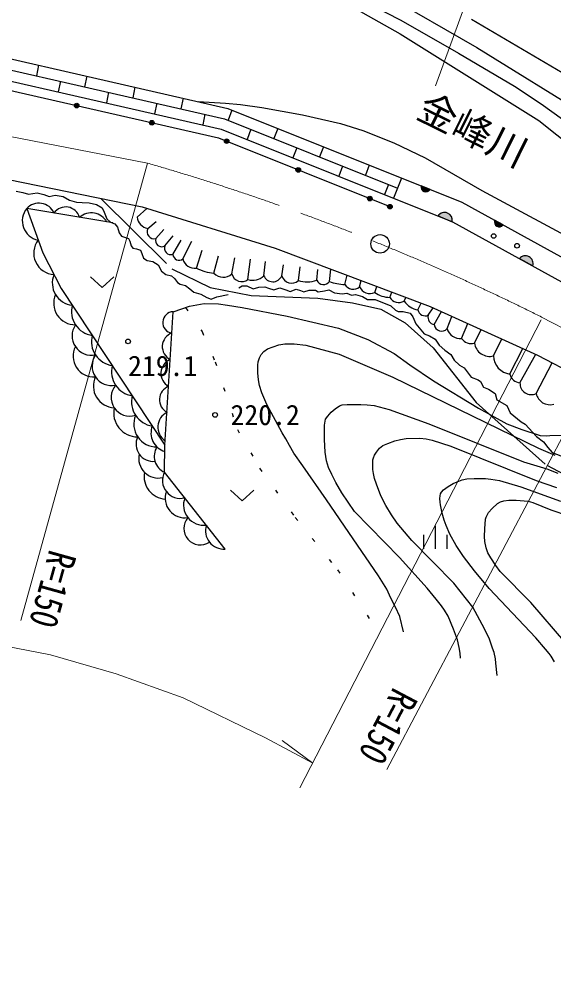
# Model space of a CAD drawing. Units: millimetres, scale not verified. Extents: x 40000 to 680000, y 20000 to 380000.
# Drawn here: x 143610 to 178253, y 255197 to 317727 of the extents above; entities that cross this region are included whole.
import ezdxf
from ezdxf.enums import TextEntityAlignment as Align

# ---------------------------------------------------------------- set-up
doc = ezdxf.new("R2010")
doc.units = ezdxf.units.MM
doc.header["$LTSCALE"] = 1000
for name, pattern in [('CHAIN', [18.5, 12, -1.5, 3.5, -1.5]), ('DASHED', [7.5, 6, -1.5]), ('DOTTED', [1.75, 0.25, -1.5])]:
    doc.linetypes.add(name, pattern=pattern)
for name, color, linetype, lineweight in [('M-BGD', 7, 'Continuous', 25), ('M-BMK', 2, 'CHAIN', 13), ('M-BMK-SRVR', 3, 'Continuous', 25), ('M-STR-HTXT', 7, 'Continuous', 13)]:
    doc.layers.add(name, color=color, linetype=linetype, lineweight=lineweight)
doc.layers.add('M-BMK-HTXT', color=7, linetype='Continuous')
doc.styles.add('ＭＳ ゴシック', font='')
doc.styles.get('ＭＳ ゴシック').set_extended_font_data('MS Gothic')

msp = doc.modelspace()

# ---------------------------------------------------------------- hatches: boundary and pattern name
at = {"layer": 'M-BGD'}
for points in [[(147184, 312169, -0.41421), (147363, 312282, -0.41421), (147476, 312102, -1)], [(152058, 311056, -0.41421), (152238, 311169, -0.41421), (152351, 310989, -1)], [(156913, 309880, -1), (157192, 309769, -1)], [(161554, 308019, -1), (161832, 307907, -1)], [(169655, 306925), (170236, 306692, -0.84072)], [(166194, 306158, -1), (166473, 306046, -1)], [(167492, 305612, -0.41421), (167672, 305725, -0.41421), (167784, 305545, -1)], [(170760, 304973, -0.82183), (171679, 304604)], [(174422, 304695), (174970, 304393, -0.84072)], [(176030, 302211, -0.82183), (176898, 301733)]]:
    msp.add_hatch(color=256, dxfattribs=at).paths.add_polyline_path(points)

# ---------------------------------------------------------------- linework, layer by layer
for p, q in [((144864, 314750), (144721, 314064)), ((147984, 314037), (147842, 313352)), ((146282, 313708), (146139, 313023)), ((151105, 313325), (150962, 312640)), ((149402, 312996), (149259, 312310)), ((152522, 312283), (152379, 311598)), ((154225, 312613), (154082, 311927)), ((155642, 311571), (155500, 310886)), ((157390, 311844), (157140, 311190)), ((158625, 310595), (158374, 309941)), ((160361, 310653), (160110, 309999)), ((161595, 309403), (161345, 308749)), ((163331, 309461), (163080, 308807)), ((164566, 308212), (164315, 307558)), ((166301, 308270), (166051, 307616)), ((168393, 307431), (167871, 306132)), ((167536, 307020), (167285, 306367)), ((170236, 306692), (169655, 306925)), ((149665, 304521), (144091, 305462)), ((151252, 304908), (151885, 305467)), ((151934, 304160), (152482, 304609)), ((170760, 304973), (171679, 304604)), ((174970, 304393), (174422, 304695)), ((152467, 303515), (152981, 304100)), ((153053, 303049), (153589, 303691)), ((153571, 302486), (154093, 303404)), ((154217, 302194), (154798, 303350)), ((155091, 301594), (155458, 302763)), ((156225, 301261), (156522, 302380)), ((157398, 301216), (157590, 302255)), ((158435, 300853), (158600, 302166)), ((176030, 302211), (176898, 301733)), ((159453, 301104), (159574, 302019)), ((160624, 301096), (160733, 301814)), ((161700, 300785), (161817, 301680)), ((162901, 300807), (162971, 301513)), ((163716, 300725), (163816, 301528)), ((164708, 300533), (164875, 301127)), ((165670, 300381), (165764, 300792)), ((166652, 300006), (166786, 300405)), ((167634, 299690), (167751, 300041)), ((168557, 299457), (168663, 299696)), ((169451, 298891), (169651, 299323)), ((170124, 298534), (170443, 299010)), ((170509, 297932), (170972, 298771)), ((171343, 297668), (171658, 298461)), ((172280, 297032), (172685, 297998)), ((173115, 296729), (173543, 297610)), ((174354, 295903), (174897, 296999)), ((175418, 294729), (176243, 296392)), ((176064, 294156), (177100, 296005)), ((177120, 293457), (178160, 295458)), ((170594, 283391), (170594, 284891)), ((169844, 283391), (169844, 284291)), ((171344, 283391), (171344, 284291))]:
    msp.add_line(p, q, dxfattribs=at)
for points in [[(163302, 319625), (168299, 316792), (177281, 311167), (179627, 309314)], [(165419, 319174), (168335, 317667), (172082, 315533), (175719, 313391), (177449, 312242), (180896, 309753), (184491, 306963), (185952, 305884), (188076, 304443), (189412, 303632), (191083, 302713), (192338, 302095), (194882, 300974), (195691, 300703), (196690, 300330), (197739, 299968), (198516, 299751), (200244, 299260), (201828, 298776), (203739, 298153), (204536, 297801), (205380, 297301)], [(167334, 319336), (173279, 315902), (180679, 311318)], [(172919, 317745), (179895, 313625)], [(130133, 316545), (130781, 317011), (131733, 317380), (132453, 317474), (133151, 317424), (157123, 311951), (172300, 305864), (201872, 289573), (211371, 284591)], [(131092, 316373), (131117, 316391), (131908, 316697), (132473, 316771), (133047, 316729), (156914, 311281), (168132, 306781)], [(132840, 316059), (156704, 310611), (171699, 304596), (201209, 288340), (210736, 283343), (215506, 280990)], [(132706, 315474), (156525, 310036), (167638, 305579)], [(155214, 312387), (156987, 312278), (157941, 312201), (159342, 312012), (161974, 311532), (164437, 310967), (165882, 310523), (167894, 309707), (169910, 308737), (173597, 306622), (180381, 302981)], [(125443, 310913), (151572, 305564), (160206, 302892), (170252, 299096), (177205, 295958), (182352, 293262), (193586, 287065), (203049, 281897), (214613, 276208), (222269, 272814), (229416, 269886), (232468, 268764), (240559, 266154), (247331, 264161), (254744, 262339), (260293, 261261), (268961, 259872), (293248, 255197)], [(143399, 306592), (143832, 306486), (144197, 306384), (144777, 306474), (145210, 306364), (145552, 306246), (145945, 306317), (146444, 306227), (146857, 306007), (147311, 305861), (147677, 305849), (148129, 305825), (148609, 305711), (148986, 305499), (149116, 305232), (149290, 304782), (149526, 304578), (149805, 304464), (149970, 304244), (150081, 303881), (150242, 303657), (150694, 303516), (150769, 303338), (150856, 303042), (150974, 302889), (151210, 302842), (151458, 302751), (151564, 302539), (151671, 302236), (151910, 302086), (152268, 302012), (152610, 301815), (152839, 301405), (153119, 301189), (153469, 301091), (153681, 300910), (153874, 300651), (154048, 300556), (154382, 300457), (154657, 300261), (154917, 300033), (155378, 299907), (155766, 299693), (156051, 299590), (156407, 299733), (157143, 299876)], [(144091, 305462), (145126, 302593), (146317, 300274), (153055, 290119)], [(148234, 301038), (148984, 300338), (149734, 301038)], [(157832, 300324), (158056, 300440), (158363, 300440), (158766, 300261), (159135, 300358), (159532, 300373), (159760, 300302), (160111, 300183), (160499, 300306), (160888, 300194), (161180, 300071), (161561, 300227), (161837, 300149), (162050, 300056), (162401, 300164), (162804, 300164), (162995, 300059), (163390, 300112), (163685, 300175), (164046, 299984), (164539, 299929), (164853, 299973), (165140, 299835), (165413, 299876), (165857, 299764), (166193, 299552), (166682, 299552), (167704, 299142), (167997, 298857), (168169, 298771), (168494, 298771), (168944, 298676), (169116, 298441), (169325, 297990), (169863, 297339), (170203, 297201), (170576, 296985), (170819, 296589), (171192, 296272), (171581, 295995), (171801, 295618), (172156, 295303), (172448, 295121), (172902, 294529), (173347, 294344), (173509, 294239), (173696, 293873), (174024, 293746), (174461, 293462), (174559, 293062), (175220, 292690), (175425, 292210), (176135, 291632), (176398, 291477), (177144, 290679), (177584, 290323), (177880, 289955), (178145, 289636), (178716, 289429)], [(153591, 298763), (154652, 299118), (155602, 299292), (156528, 299271), (157111, 299192), (158059, 299033), (160966, 298482), (164298, 297708), (166196, 296968), (167906, 296055), (168924, 295321), (170463, 294292), (173368, 292503), (175217, 291500), (176180, 291135), (177376, 290733), (177769, 290716), (177995, 290732), (178728, 290755)], [(156961, 283381), (153026, 288360), (153055, 290119), (153591, 298763)], [(168520, 278013), (168270, 278998), (168003, 279610), (167698, 280205), (167435, 280768), (166895, 281645), (165248, 284049), (163524, 286568), (161995, 288765), (161414, 289597), (161116, 290084), (160882, 290520), (160660, 290906), (159659, 292758), (159325, 293498), (159181, 293977), (159115, 294359), (159082, 294811), (159081, 295300), (159091, 295521), (159175, 295784), (159284, 295985), (159452, 296185), (159707, 296354), (160427, 296616), (160823, 296675), (161436, 296677), (162183, 296589), (164351, 296019), (167816, 294530), (177272, 289918), (178326, 289476)], [(172205, 276307), (172181, 276639), (172132, 276992), (172011, 277492), (171760, 278192), (171405, 279026), (171166, 279409), (170976, 279703), (170644, 280139), (170042, 280844), (168267, 282822), (165350, 285808), (164520, 287033), (164122, 287695), (163865, 288203), (163663, 288667), (163532, 289105), (163442, 289661), (163392, 290479), (163397, 291407), (163467, 291802), (163602, 291997), (163834, 292263), (164076, 292469), (164368, 292659), (164547, 292727), (164862, 292742), (165741, 292748), (166154, 292728), (166615, 292680), (167586, 292430), (170152, 291488), (176287, 289034), (177818, 288574), (178517, 288304)], [(174579, 275191), (174510, 275978), (174476, 276253), (174394, 276671), (174295, 276962), (174059, 277599), (173614, 278489), (173017, 279604), (171788, 281163), (169051, 283934), (168111, 285058), (167734, 285595), (167376, 286195), (167050, 286839), (166759, 287578), (166639, 287954), (166576, 288270), (166531, 288526), (166524, 288623), (166522, 289079), (166532, 289170), (166569, 289288), (166627, 289459), (166759, 289668), (166961, 289915), (167175, 290087), (167496, 290231), (167948, 290394), (168332, 290490), (168693, 290547), (169573, 290559), (169979, 290526), (170375, 290445), (171589, 290052), (177120, 287828), (178437, 287371)], [(178302, 276071), (178085, 276443), (177964, 276609), (177730, 276893), (177094, 277621), (174064, 280814), (173124, 281957), (172400, 282892), (171931, 283619), (171529, 284349), (171272, 284899), (171150, 285245), (171018, 285703), (170910, 286254), (170888, 286422), (170878, 286659), (170884, 286835), (170918, 286956), (170981, 287067), (171118, 287208), (171401, 287431), (171727, 287624), (172003, 287744), (172317, 287864), (172620, 287925), (173092, 287952), (173822, 287947), (174170, 287917), (174732, 287822), (176125, 287420), (178692, 286489)], [(157305, 287199), (158055, 286499), (158805, 287199)], [(179034, 277282), (176772, 279915), (174784, 281929), (174506, 282321), (174177, 282817), (173976, 283126), (173874, 283451), (173789, 283859), (173773, 284203), (173787, 284690), (173827, 285307), (173876, 285441), (174024, 285742), (174271, 286018), (174616, 286327), (174812, 286431), (175020, 286505), (175349, 286558), (175812, 286559), (176596, 286474), (176903, 286393), (178064, 285923), (180353, 285136)]]:
    msp.add_lwpolyline(points, dxfattribs=at)
at = {"layer": 'M-BGD', "linetype": 'DOTTED'}
for points in [[(123340, 305756), (131226, 307413), (132425, 307695), (133111, 307821), (134962, 307708), (137712, 307053), (144091, 305462)], [(154387, 299030), (155456, 297483), (156312, 295507), (157749, 291127), (159184, 288618), (161502, 285414), (164244, 282021), (166476, 278597)]]:
    msp.add_lwpolyline(points, dxfattribs=at)
at = {"layer": 'M-BGD', "linetype": 'DASHED'}
msp.add_lwpolyline([(148894, 306112), (153491, 301551), (155983, 300347), (158641, 299825), (162971, 299647), (165214, 299337), (167038, 298939), (168629, 298038), (170448, 296436), (173234, 292886), (177798, 288809), (181821, 286685)], dxfattribs=at)
at = {"layer": 'M-BGD'}
for centre in [(147330, 312135), (152204, 311022), (157052, 309825), (161693, 307963), (166334, 306102), (167638, 305579), (174362, 303676), (175879, 303047), (150660, 296842), (156305, 292075)]:
    msp.add_circle(centre, 150, dxfattribs=at)
for centre, radius, start, end in [((169966, 306859), 318, 168.03599, 328.25372), ((144877, 304736), 1070, 23.5408, 137.297), ((145071, 304659), 1268, 140.68488, 259.02488), ((146620, 304628), 932, 15.92638, 144.91143), ((148283, 304015), 1159, 29.38276, 131.45505), ((171183, 304698), 505, 349.31576, 146.97395), ((152090, 304986), 841, 185.34155, 259.33393), ((174723, 304592), 318, 161.04146, 321.25919), ((152354, 303964), 463, 155.06443, 284.17181), ((145944, 302568), 1398, 142.78787, 266.38427), ((152834, 303375), 393, 159.00855, 303.8639), ((153446, 302891), 424, 158.12112, 287.18795), ((153968, 302503), 397, 182.50675, 308.89978), ((154972, 302357), 772, 192.1677, 278.91174), ((176416, 301886), 505, 342.32123, 139.97942), ((156609, 304663), 3424, 243.67806, 263.55104), ((147200, 300628), 1451, 157.91701, 263.6377), ((156835, 301858), 854, 224.35956, 311.25492), ((158033, 301367), 653, 193.37908, 308.05042), ((158748, 301772), 971, 251.17622, 316.50464), ((160040, 301340), 632, 201.90216, 337.3728), ((161263, 301291), 669, 196.90022, 310.80653), ((162265, 302694), 1991, 253.5126, 288.60862), ((163332, 301007), 476, 204.86509, 323.71698), ((164878, 304062), 3534, 250.79523, 267.24921), ((165253, 300856), 633, 210.72743, 311.30491), ((166346, 300677), 737, 203.67174, 294.58914), ((147247, 299327), 1409, 156.67285, 270.21992), ((167704, 301590), 1901, 236.41534, 267.89263), ((168206, 300013), 657, 209.40299, 302.28899), ((148569, 298792), 1580, 165.55831, 261.57198), ((169636, 300170), 1292, 213.45045, 261.7845), ((153598, 298069), 694, 90.52418, 262.37789), ((169932, 298985), 490, 191.14504, 293.02753), ((170569, 298395), 467, 162.67193, 262.53637), ((148301, 297206), 1268, 145.79304, 281.33724), ((170983, 297980), 476, 185.77623, 319.08311), ((172200, 297923), 895, 196.5818, 275.13233), ((149867, 296836), 1580, 165.55831, 261.57198), ((153806, 296505), 927, 108.88918, 244.01289), ((172911, 297468), 766, 214.62733, 285.47877), ((148431, 295884), 1339, 152.39628, 274.84244), ((174105, 296872), 1000, 188.1858, 284.44812), ((149602, 295251), 1270, 145.94263, 281.18765), ((175548, 295915), 1194, 180.57274, 263.76189), ((151165, 294879), 1580, 165.55831, 261.57198), ((153761, 294773), 968, 111.90064, 241.00144), ((149819, 293950), 1409, 154.83436, 267.85744), ((176129, 294880), 727, 192.02297, 264.87431), ((150787, 293219), 1224, 140.02867, 287.10161), ((153620, 293062), 924, 110.80983, 242.09224), ((176811, 294138), 747, 178.61134, 294.35092), ((152463, 292923), 1580, 165.55831, 261.57198), ((178009, 293642), 909, 191.74653, 285.56797), ((151277, 292199), 1549, 167.18541, 270.3245), ((152511, 291478), 1478, 157.28497, 270.86552), ((153647, 291294), 1057, 115.76647, 237.1356), ((153394, 290904), 1248, 158.58736, 253.94078), ((152291, 290174), 1112, 154.63645, 275.94107), ((152628, 289256), 1275, 167.52429, 282.74108), ((153492, 289395), 1134, 147.72164, 245.76182), ((153158, 288070), 1457, 168.83779, 266.47685), ((154052, 287823), 1158, 152.34677, 284.27788), ((154336, 286672), 1269, 160.06354, 279.17824), ((155574, 286238), 1320, 159.4979, 277.12674), ((155346, 284719), 1069, 139.0653, 303.39857), ((156863, 284561), 1184, 161.91338, 274.71127)]:
    msp.add_arc(centre, radius, start, end, dxfattribs=at)
at = {"layer": 'M-BMK'}
for p, q in [((104121, 317670), (151931, 308398)), ((177466, 298421), (181740, 296203))]:
    msp.add_line(p, q, dxfattribs=at)
msp.add_arc((110339, 164280), 150000, 63.41575, 73.90207, dxfattribs=at)
at = {"layer": 'M-BMK-SRVR'}
msp.add_circle((167000, 303166), 600, dxfattribs=at)
at = {"layer": 'M-STR-HTXT'}
for p, q in [((170580, 313407), (175928, 328024)), ((151931, 308398), (143705, 278750)), ((177436, 298241), (161801, 267890)), ((181740, 296203), (167439, 269082)), ((162633, 269503), (160654, 270957))]:
    msp.add_line(p, q, dxfattribs=at)
msp.add_lwpolyline([(96056, 286128), (145632, 276514), (149886, 275280), (154233, 273737), (159577, 271149), (162633, 269503)], dxfattribs=at)

# ---------------------------------------------------------------- texts
at = {"layer": 'M-BGD', "style": 'ＭＳ ゴシック'}
msp.add_text('219.1', height=1320, dxfattribs=at).set_placement((150660, 295920), align=Align.TOP_LEFT)
msp.add_text('220.2', height=1320, dxfattribs=at).set_placement((157305, 292075), align=Align.MIDDLE_LEFT)
at = {"layer": 'M-BMK-HTXT', "style": 'ＭＳ ゴシック'}
msp.add_text('金峰川', height=1833, rotation=333.711, dxfattribs=at).set_placement((173010, 310557), align=Align.MIDDLE_CENTER)
at = {"layer": 'M-STR-HTXT', "style": 'ＭＳ ゴシック', "width": 0.8}
msp.add_text('R=150', height=1833, rotation=254.475, dxfattribs=at).set_placement((143705, 278750), align=Align.BOTTOM_RIGHT)
msp.add_text('R=150', height=1833, rotation=242.196, dxfattribs=at).set_placement((167173, 269223), align=Align.TOP_RIGHT)

doc.saveas('drawing.dxf')
